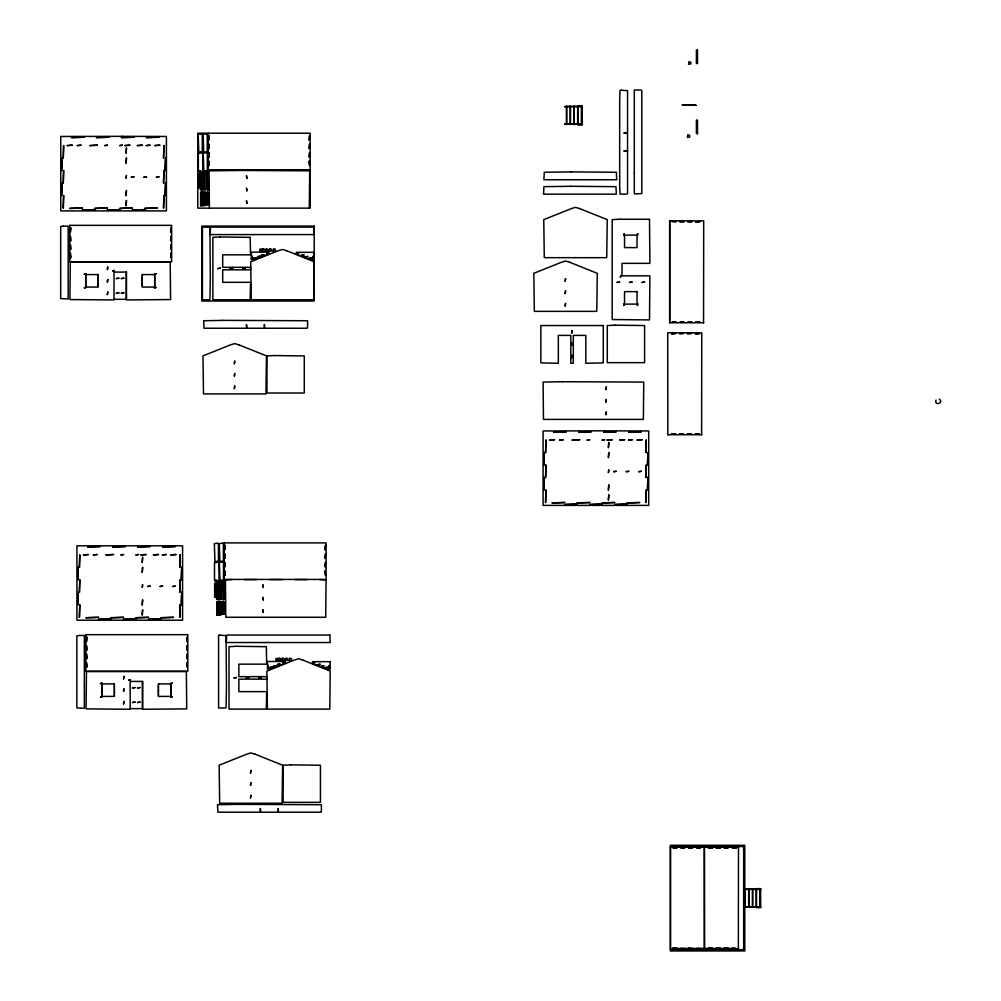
<?xml version="1.0" encoding="UTF-8"?>
<svg xmlns="http://www.w3.org/2000/svg" width="1001" height="1001" viewBox="0 0 1001 1001"><rect width="100%" height="100%" fill="white"/><g stroke="black" fill="none" stroke-linecap="round" stroke-linejoin="round"><path stroke-width="1.5" d="M208.271 133.221L208.271 169.745L310.172 169.745L310.172 208.145L197.785 208.145L197.785 133.221L310.172 133.221L310.172 169.745M209.409 208.145L209.034 170.833L240.628 170.458L309.684 170.833L309.322 208.145M232.044 579.579L225.425 579.954L225.801 617.279L325.713 617.279L326.088 579.954L319.469 579.579M244.532 579.579L257.032 579.579M269.519 579.579L282.007 579.579M294.494 579.579L306.982 579.579M671.796 433.733L675.6 433.733M675.9 221.884L671.959 221.409L676.038 221.509M676.038 322.159L671.959 322.159L675.9 321.784M676.651 848.172L672.697 847.697L676.789 847.797M679.692 433.733L683.633 434.109L679.554 434.109M683.946 322.159L679.854 322.159L683.796 321.784M680.605 948.447L684.697 948.447M683.796 221.884L679.992 221.884M684.546 848.172L680.605 847.797L684.697 847.797M687.587 433.733L691.403 433.733M691.841 322.159L687.75 322.159L691.704 321.784M691.704 221.884L687.75 221.884M692.592 948.447L688.5 948.072M692.454 848.172L688.638 848.172M695.482 433.733L699.436 434.109L695.345 434.109M695.795 321.784L699.599 321.784M696.396 948.447L700.487 948.447M699.436 333.821L695.345 333.821L699.436 333.358M699.599 221.884L695.645 221.884M700.35 848.172L696.396 847.797L700.487 847.797M701.613 434.734L701.751 332.82L667.705 332.82L667.842 434.734M703.553 322.785L703.69 220.883L669.631 220.883L669.631 322.785L703.69 322.785M704.304 949.073L704.304 847.171M708.533 948.072L712.337 948.072M712.337 848.172L708.383 848.172M720.232 848.172L716.291 848.172M672.697 948.447L736.173 948.447L732.081 948.072M736.173 848.172L732.081 847.797L736.173 847.797M738.35 949.073L738.488 847.171L704.441 847.171L704.579 949.073M936.023 400.1C933.77 406.093 944.381 403.24 939.438 399.186M728.278 948.072L724.186 948.072M720.382 948.072L716.291 948.072M676.651 948.072L672.697 948.072M582.132 106.244L564.526 106.619L582.132 106.619L579.892 106.244M582.132 124.111L564.526 124.111L582.132 124.487M679.854 221.509L683.946 221.509M687.75 221.509L691.841 221.509M695.795 221.884L699.737 221.509M85.723 275.838L86.099 274.587M98.211 275.838L97.835 274.587M142.23 275.838L142.605 274.587M154.717 275.838L154.342 274.587M85.723 277.089L85.723 278.341M98.211 277.089L98.211 278.341M142.23 277.089L142.23 278.341M154.717 277.089L154.717 278.341M85.723 279.579L85.723 280.831M98.211 279.579L98.211 280.831M142.23 279.579L142.23 280.831M154.717 279.579L154.717 280.831M85.723 282.082L85.723 283.333M98.211 282.082L98.211 283.333M142.23 282.082L142.23 283.333M154.717 282.082L154.717 283.333M85.723 284.584L85.723 285.823M98.211 284.584L98.211 285.823M142.23 284.584L142.23 285.823M154.717 284.584L154.717 285.823M114.001 299.312L126.251 299.312L126.251 272.084M695.645 322.159L699.737 322.159M671.796 333.821L675.738 333.446L671.646 333.821M679.554 333.446L683.633 333.446L679.692 333.821M687.449 333.446L691.541 333.446L687.587 333.821M671.646 434.109L675.738 434.109M687.449 434.109L691.541 434.109M667.705 434.734L701.751 434.734M221.183 613.788L222.31 601.301C221.484 603.265 224.574 615.753 221.183 614.351M101.877 685.159L102.252 683.908M114.364 685.159L113.989 683.908M158.396 685.159L158.771 683.908M170.883 685.159L170.508 683.908M101.877 686.411L101.877 687.662M114.364 686.411L114.364 687.662M158.396 686.411L158.396 687.662M170.883 686.411L170.883 687.662M101.877 688.901L101.877 690.152M114.364 688.901L114.364 690.152M158.396 688.901L158.396 690.152M170.883 688.901L170.883 690.152M101.877 691.403L101.877 692.654M114.364 691.403L114.364 692.654M158.396 691.403L158.396 692.654M170.883 691.403L170.883 692.654M101.877 693.906L101.877 695.144M114.364 693.906L114.364 695.144M158.396 693.906L158.396 695.144M170.883 693.906L170.883 695.144M130.168 708.633L142.405 708.633L142.405 681.418M671.221 846.17L744.031 846.17L744.031 950.074L671.221 950.074M743.655 846.546L671.596 846.17M670.382 847.171L736.173 847.171M688.5 847.797L692.592 847.797M708.533 848.172L712.474 847.797M716.428 848.172L720.382 847.797M724.186 847.797L728.278 847.797L724.324 848.172M744.031 889.001L760.635 889.001M744.031 889.376L760.635 889.376L758.395 889.001M744.031 906.868L760.635 906.868M744.031 907.244L760.635 907.244M670.382 949.073L738.488 949.073M743.655 949.699L671.596 950.074M570.52 106.619L569.519 106.244M749.023 889.376L748.022 889.001M760.26 889.001L760.26 907.244M759.884 889.001L759.884 906.868M756.143 889.001L756.143 907.244M752.765 889.001L752.765 907.244M752.402 889.001L752.402 907.244M749.023 889.001L749.023 907.244M748.648 889.001L748.648 907.244M745.282 889.001L745.282 907.244M744.907 889.001L744.907 907.244M744.782 889.001L744.782 845.294L670.345 845.294L670.345 950.95L744.782 950.95L744.782 907.244M743.655 846.17L743.655 950.074M694.769 104.755L682.532 104.755M670.52 847.171L670.52 949.073M669.769 220.883L669.769 322.785M581.756 106.244L581.756 124.099M581.381 106.244L581.381 124.099M577.64 106.244L577.64 124.487M574.261 106.244L574.261 124.487M573.886 106.244L573.886 124.487M570.52 106.244L570.52 124.487M570.145 106.244L570.145 124.487M566.779 106.244L566.779 124.487M566.403 106.244L566.403 124.487M69.745 225.35L69.745 261.887L171.646 261.887L171.646 225.35L69.745 225.35M70.37 253.378L70.746 257.632L70.37 253.378M70.37 244.87L70.746 249.124L70.37 244.87M70.37 236.361L70.746 240.615L70.37 236.361M85.898 634.672L85.898 671.208L187.813 671.208L187.813 634.672L85.898 634.672M86.524 662.7L86.899 666.954L86.524 662.7M86.524 654.191L86.899 658.445L86.524 654.191M86.524 645.683L86.899 649.937L86.524 645.683M170.645 253.378L171.021 257.632L170.645 253.378M186.812 662.7L187.187 666.954L186.812 662.7M208.896 161.236L209.272 165.49L208.896 161.236M208.896 152.728L209.272 156.982L208.896 152.728M208.896 144.219L209.272 148.473L208.896 144.219M224.186 542.892L224.186 579.429L326.088 579.429L326.088 542.892L224.186 542.892M224.8 570.92L225.175 575.175L224.8 570.92M224.8 562.412L225.175 566.666L224.8 562.412M224.8 553.903L225.175 558.158L224.8 553.903M246.496 200.801L246.872 203.303L246.496 200.801M246.496 188.313L246.872 190.816L246.496 188.313M246.496 175.826L246.872 178.328L246.496 175.826M262.9 609.934L263.276 612.424L262.9 609.934M262.9 597.447L263.276 599.937L262.9 597.447M262.9 584.947L263.276 587.449L262.9 584.947M309.184 161.236L309.559 165.49L309.184 161.236M325.087 570.92L325.463 575.175L325.087 570.92M634.296 173.198L634.296 193.931L641.791 193.556L641.791 90.403L640.54 90.027L634.296 90.027L634.296 173.198M198.498 174.086L198.473 187.65L199.599 187.65L199.599 174.224L198.498 174.086M200.613 192.305L200.588 205.881L201.714 205.881L201.714 192.455L200.613 192.305M202.127 192.029L202.114 205.593L203.241 205.593L203.241 192.167L202.127 192.029M203.716 192.054L203.704 205.63L204.83 205.63L204.83 192.205L203.716 192.054M206.143 205.03L205.017 205.03L205.518 191.979L206.519 194.469L206.143 205.03M207.97 204.805L206.844 204.805L207.345 191.754L208.346 194.244L207.97 204.805M214.652 583.408L214.639 596.971L215.766 596.971L215.766 583.545L214.652 583.408M216.767 601.626L216.754 615.202L217.88 615.202L217.88 601.776L216.767 601.626M218.293 601.351L218.268 614.914L219.394 614.914L219.394 601.488L218.293 601.351M219.882 601.376L219.857 614.952L220.983 614.952L220.983 601.526L219.882 601.376M224.124 614.126L223.01 614.126L223.511 601.075L224.499 603.565L224.124 614.126M697.522 63.476L696.396 63.476L696.396 50.05L697.522 50.05L697.522 63.476M696.02 105.318L682.407 104.755L696.02 105.318M697.522 133.596L696.396 133.596L696.396 120.17L697.522 120.17L697.522 133.596M238.814 344.819L234.722 343.593L230.63 344.819L202.99 355.881L203.503 393.919L265.941 393.919L266.454 355.881L238.814 344.819M286.524 250.688L282.445 249.462L278.353 250.688L250.7 261.749L251.213 299.787L313.663 299.787L314.039 261.686L286.524 250.688M254.967 754.141L250.888 752.915L246.797 754.153L219.144 765.202L219.657 803.24L282.107 803.24L282.62 765.202L254.967 754.141M302.69 660.009L298.598 658.783L294.507 660.009L266.867 671.07L267.38 709.108L329.817 709.108L330.192 671.02L302.69 660.009M579.592 208.571L575.512 207.345L571.421 208.583L543.768 219.632L544.281 257.67L606.731 257.67L607.244 219.632L579.592 208.571M569.644 262.262L565.552 261.036L561.461 262.262L533.821 273.323L534.334 311.361L596.771 311.361L597.284 273.323L569.644 262.262M268.944 253.916L252.715 260.41L251.964 255.906L251.339 259.659L251.339 252.164L268.944 252.164L268.944 253.291L266.691 253.291L268.944 253.916M285.11 663.238L268.869 669.732L268.118 665.24L267.492 668.981L267.492 661.486L285.11 661.486L285.11 662.612L282.858 662.612L285.11 663.238M697.146 50.425L696.771 62.913L697.146 50.425M689.101 61.899L688.475 64.277L690.853 63.901L690.853 62.275L689.101 61.899M621.308 90.253L620.057 90.253L619.682 100.113L619.682 187.537L620.057 194.156L626.301 194.156L627.552 193.781L627.552 151.314L623.798 150.938L627.552 150.938L627.552 133.458L623.798 133.083L627.552 133.083L627.552 90.628L621.308 90.253M582.132 105.868L578.015 105.868L578.015 124.85L582.132 124.85L582.132 105.868M697.146 120.545L696.771 133.033L697.146 120.545M206.244 133.896L203.115 134.272L203.741 152.139L207.245 151.764L207.245 134.272L206.244 133.896M201.301 133.971L198.173 134.347L198.799 152.202L202.302 151.827L202.302 134.347L201.301 133.971M687.937 135.072L687.312 137.45L689.689 137.074L689.689 135.448L687.937 135.072M209.272 135.711L208.896 139.965L209.272 135.711M309.559 135.711L309.184 139.965L309.559 135.711M122.335 136.336L60.761 136.461L60.761 210.898L166.416 210.898L166.416 136.461L122.335 136.336M83.996 137.212L71.509 137.587L83.996 137.212M109.021 137.212L96.484 137.587L109.021 137.212M133.946 137.212L121.459 137.587L133.946 137.212M158.921 137.212L146.434 137.587L158.921 137.212M309.559 144.219L309.184 148.473L309.559 144.219M72.247 145.208L67.255 145.583L72.247 145.208M80.993 145.208L77.252 145.583L80.993 145.208M97.36 145.208L89.865 145.583L97.36 145.208M107.345 145.208L104.842 145.583L107.345 145.208M122.335 145.208L119.832 145.583L122.335 145.208M129.83 145.208L124.825 145.583L129.83 145.208M142.317 145.208L137.325 145.583L142.317 145.208M150 145.208L146.246 145.583L150 145.208M159.797 145.208L154.805 145.583L159.797 145.208M63.639 145.583L63.263 158.07L63.639 145.583M163.914 145.583L163.551 158.07L163.914 145.583M126.451 148.085L126.076 153.078L126.451 148.085M202.84 152.565C191.566 152.703 206.244 153.003 198.348 153.316L198.348 170.796C206.244 171.096 191.566 171.409 202.84 171.546L202.84 152.565M206.331 152.665L203.216 153.04L203.841 170.908L207.332 170.533L207.332 153.04L206.331 152.665M309.559 152.728L309.184 156.982L309.559 152.728M62.012 158.07L61.637 170.558L62.012 158.07M126.451 158.07L126.076 163.063L126.451 158.07M165.54 158.07L165.165 170.483L165.54 158.07M63.639 170.558L63.263 183.045L63.639 170.558M163.914 170.558L163.551 183.045L163.914 170.558M204.129 171.784L203.378 172.159L203.754 190.015L204.504 189.639L204.129 171.784M206.406 171.747L204.905 172.122L204.905 189.614L205.655 189.99L206.782 189.614L206.406 171.747M570.883 171.897L544.281 172.26L543.906 179.755L616.716 179.755L616.341 172.26L570.883 171.897M200.788 171.934L200.037 172.31L200.413 190.165L201.163 189.802L200.788 171.934M202.502 171.997L201.752 172.372L202.127 190.228L202.878 189.852L202.502 171.997M208.12 171.934L207.37 172.31L207.745 190.177L208.496 189.802L208.12 171.934M126.451 175.563L126.076 178.053L126.451 175.563M199.224 176.038L198.849 177.29L199.224 176.038M133.946 176.802L131.444 177.177L133.946 176.802M146.434 176.802L143.944 177.177L146.434 176.802M158.921 176.802L156.431 177.177L158.921 176.802M199.224 178.541L198.849 179.78L199.224 178.541M199.224 181.031L198.849 182.282L199.224 181.031M165.54 182.895L165.165 195.533L165.54 182.895M62.012 183.045L61.637 195.533L62.012 183.045M199.224 183.533L198.849 184.785L199.224 183.533M199.224 186.023L198.849 187.275L199.224 186.023M570.67 186.286L543.906 186.661L543.53 194.156L616.341 194.156L615.965 186.661L570.67 186.286M126.451 190.54L126.076 195.533L126.451 190.54M202.865 193.981L202.49 195.233L202.865 193.981M204.454 194.006L204.079 195.258L204.454 194.006M201.339 194.257L200.963 195.508L201.339 194.257M63.639 195.533L63.263 208.033L63.639 195.533M163.914 195.533L163.551 208.033L163.914 195.533M202.865 196.484L202.49 197.723L202.865 196.484M204.454 196.509L204.079 197.76L204.454 196.509M201.339 196.759L200.963 198.01L201.339 196.759M202.865 198.974L202.49 200.225L202.865 198.974M204.454 199.011L204.079 200.25L204.454 199.011M201.339 199.262L200.963 200.5L201.339 199.262M126.451 200.538L126.076 205.53L126.451 200.538M202.865 201.476L202.49 202.728L202.865 201.476M204.454 201.501L204.079 202.753L204.454 201.501M201.339 201.752L200.963 203.003L201.339 201.752M202.865 203.966L202.49 205.218L202.865 203.966M204.454 204.004L204.079 205.255L204.454 204.004M201.339 204.254L200.963 205.505L201.339 204.254M82.37 208.033L69.882 208.408L82.37 208.033M107.345 208.033L94.857 208.408L107.345 208.033M132.32 208.033L119.832 208.408L132.32 208.033M157.307 208.033L144.807 208.408L157.307 208.033M94.857 209.647L82.37 210.022L94.857 209.647M119.832 209.647L107.345 210.022L119.832 209.647M144.807 209.647L132.32 210.022L144.807 209.647M619.544 219.257L612.199 219.632L612.199 319.544L649.511 319.92L649.887 275.838L622.034 275.838L622.034 263.351L649.887 263.351L649.511 219.257L619.544 219.257M314.214 226.088L201.814 226.088L201.814 301.026L314.214 301.026L314.214 226.088M63.188 226.151L60.686 226.526L60.686 298.586L68.181 298.961L68.181 226.151L63.188 226.151M203.678 226.989L202.427 226.989L202.427 299.799L208.671 299.799L209.922 299.424L210.298 278.941L209.922 227.365L203.678 226.989M313.651 227.089L210.498 227.089L210.122 234.584L314.026 234.584L313.651 227.089M70.746 227.853L70.37 232.107L70.746 227.853M171.021 227.853L170.645 232.107L171.021 227.853M624.161 233.746L623.786 235.373L624.161 233.746M637.775 233.746L637.399 235.373L637.775 233.746M637.024 235.122L624.536 235.122L624.536 247.61L637.024 247.61L637.024 235.122M171.021 236.361L170.645 240.615L171.021 236.361M220.22 236.974L212.863 237.35L212.863 299.787L250.175 299.787L250.55 282.307L222.697 282.307L222.697 269.82L250.55 269.82L250.55 267.317L222.697 267.317L222.697 254.83L250.55 254.83L250.175 237.35L220.22 236.974M171.021 244.87L170.645 249.124L171.021 244.87M262.863 248.924L262.249 251.289L264.614 250.913L264.614 249.299L262.863 248.924M266.329 248.911L265.703 251.289L268.068 250.913L268.068 249.287L266.329 248.911M269.957 248.974L269.332 251.339L271.696 250.963L271.696 249.337L269.957 248.974M273.636 248.949L273.023 251.326L275.388 250.951L275.388 249.324L273.636 248.949M261.486 249.236L259.734 249.236L259.734 250.863L261.486 250.863L261.486 249.236M313.976 252.327L296.359 252.327L296.359 253.453L298.611 253.453L296.359 254.079L312.6 260.573L312.975 256.081L313.976 259.822L313.976 252.327M263.826 254.792L261.324 255.167L263.826 254.792M303.979 254.955L301.489 255.33L303.979 254.955M260.072 256.281L257.582 256.656L260.072 256.281M307.732 256.456L305.23 256.832L307.732 256.456M256.331 257.783L253.829 258.158L256.331 257.783M311.474 257.958L308.971 258.333L311.474 257.958M253.578 258.533L253.203 259.284L253.578 258.533M312.099 258.708L311.724 259.447L312.099 258.708M170.208 262.249L70.295 262.249L69.92 299.562L114.001 299.937L114.001 272.084L126.489 272.084L126.489 299.937L170.583 299.562L170.208 262.249M107.758 267.092L107.382 269.594L107.758 267.092M220.345 268.193L217.855 268.568L220.345 268.193M232.695 268.193L230.192 268.568L232.695 268.193M245.182 268.193L242.68 268.568L245.182 268.193M114.252 270.47L112.638 270.846L114.252 270.47M85.973 273.836L84.347 274.211L85.973 273.836M156.093 273.836L154.467 274.211L156.093 273.836M98.211 274.587L85.723 274.587L85.723 287.074L98.211 287.074L98.211 274.587M154.717 274.587L142.23 274.587L142.23 287.074L154.717 287.074L154.717 274.587M620.783 275.588L620.407 277.202L620.783 275.588M118.881 278.215L116.379 278.578L118.881 278.215M123.874 278.215L121.371 278.578L123.874 278.215M565.552 278.641L565.177 281.143L565.552 278.641M107.758 279.579L107.382 282.082L107.758 279.579M619.544 282.082L617.041 282.457L619.544 282.082M632.031 282.082L629.529 282.457L632.031 282.082M644.519 282.082L642.029 282.457L644.519 282.082M85.973 287.45L84.347 287.825L85.973 287.45M156.093 287.45L154.467 287.825L156.093 287.45M565.552 291.003L565.177 293.506L565.552 291.003M637.024 291.629L624.536 291.629L624.536 304.116L637.024 304.116L637.024 291.629M107.758 292.079L107.382 294.569L107.758 292.079M118.881 292.818L116.379 293.193L118.881 292.818M123.874 292.818L121.371 293.193L123.874 292.818M565.552 303.491L565.177 305.993L565.552 303.491M624.161 303.866L623.786 305.493L624.161 303.866M637.775 303.866L637.399 305.493L637.775 303.866M222.773 320.37L203.666 320.745L204.041 328.24L246.509 328.24L246.509 324.499L246.884 328.24L264.364 328.24L264.364 324.499L264.739 328.24L307.194 328.24L307.57 326.989L307.57 320.745L222.773 320.37M614.777 325.175L607.282 325.55L607.282 362.65L644.594 362.65L644.594 325.55L614.777 325.175M603.29 325.55L540.853 325.55L540.853 362.875L558.333 363.25L558.333 335.398L570.82 335.398L570.82 363.25L573.323 363.25L573.323 335.398L585.81 335.398L585.81 363.25L603.29 362.875L603.29 325.55M572.072 330.555L571.696 333.045L572.072 330.555M572.072 342.893L571.696 345.383L572.072 342.893M572.072 355.38L571.696 357.883L572.072 355.38M274.462 355.555L266.967 355.931L266.967 393.018L304.279 393.018L304.279 355.931L274.462 355.555M234.722 361.198L234.347 363.701L234.722 361.198M234.722 373.561L234.347 376.063L234.722 373.561M562.199 381.719L543.093 382.094L543.455 419.406L643.368 419.406L643.743 382.094L562.199 381.719M234.722 386.061L234.347 388.551L234.722 386.061M606.281 387.087L605.905 389.589L606.281 387.087M606.281 399.574L605.905 402.077L606.281 399.574M606.281 412.074L605.905 414.564L606.281 412.074M604.654 430.83L543.093 430.956L543.093 505.392L648.736 505.392L648.736 430.956L604.654 430.83M566.316 431.706L553.828 432.082L566.316 431.706M591.353 431.706L578.803 432.082L591.353 431.706M616.266 431.706L603.778 432.082L616.266 431.706M641.253 431.706L628.766 432.082L641.253 431.706M554.579 439.702L549.587 440.077L554.579 439.702M563.313 439.702L559.572 440.077L563.313 439.702M579.679 439.702L572.184 440.077L579.679 439.702M589.664 439.702L587.174 440.077L589.664 439.702M604.654 439.702L602.164 440.077L604.654 439.702M612.149 439.702L607.157 440.077L612.149 439.702M624.637 439.702L619.644 440.077L624.637 439.702M632.319 439.702L628.578 440.077L632.319 439.702M642.116 439.702L637.124 440.077L642.116 439.702M545.958 440.077L545.583 452.565L545.958 440.077M646.246 440.077L645.87 452.565L646.246 440.077M608.783 442.567L608.408 447.572L608.783 442.567M544.331 452.565L543.956 465.052L544.331 452.565M608.783 452.565L608.408 457.557L608.783 452.565M647.872 452.565L647.497 464.977L647.872 452.565M545.958 465.052L545.583 477.54L545.958 465.052M646.246 465.052L645.87 477.54L646.246 465.052M608.783 470.045L608.408 472.547L608.783 470.045M616.266 471.296L613.776 471.671L616.266 471.296M628.766 471.296L626.263 471.671L628.766 471.296M641.253 471.296L638.751 471.671L641.253 471.296M647.872 477.389L647.497 490.027L647.872 477.389M544.331 477.54L543.956 490.027L544.331 477.54M608.783 485.035L608.408 490.027L608.783 485.035M545.958 490.027L545.583 502.515L545.958 490.027M646.246 490.027L645.87 502.515L646.246 490.027M608.783 495.02L608.408 500.025L608.783 495.02M564.689 502.515L552.202 502.89L564.689 502.515M589.664 502.515L577.177 502.89L589.664 502.515M614.652 502.515L602.164 502.89L614.652 502.515M639.626 502.515L627.139 502.89L639.626 502.515M577.177 504.141L564.689 504.517L577.177 504.141M602.164 504.141L589.664 504.517L602.164 504.141M627.139 504.141L614.652 504.517L627.139 504.141M217.455 543.293L214.339 543.668L214.965 561.523L218.456 561.161L218.456 543.668L217.455 543.293M222.397 543.23L219.282 543.593L219.907 561.461L223.398 561.086L223.398 543.593L222.397 543.23M325.463 545.395L325.087 549.649L325.463 545.395M225.175 545.395L224.8 549.649L225.175 545.395M120.633 545.795L76.927 545.795L76.927 620.22L182.582 620.22L182.582 545.795L120.633 545.795M100.15 546.533L87.663 546.909L100.15 546.533M125.188 546.533L112.638 546.909L125.188 546.533M150.112 546.533L137.612 546.909L150.112 546.533M175.087 546.533L162.6 546.909L175.087 546.533M325.463 553.903L325.087 558.158L325.463 553.903M88.413 554.529L83.421 554.904L88.413 554.529M97.16 554.529L93.406 554.904L97.16 554.529M113.513 554.529L106.018 554.904L113.513 554.529M123.511 554.529L121.008 554.904L123.511 554.529M138.488 554.529L135.998 554.904L138.488 554.529M145.983 554.529L140.991 554.904L145.983 554.529M158.471 554.529L153.478 554.904L158.471 554.529M166.153 554.529L162.412 554.904L166.153 554.529M175.963 554.529L170.958 554.904L175.963 554.529M79.792 554.904L79.417 567.392L79.792 554.904M180.08 554.904L179.705 567.392L180.08 554.904M142.617 557.407L142.242 562.399L142.617 557.407M219.006 561.886C207.72 562.024 222.41 562.324 214.502 562.637L214.502 580.117C222.41 580.43 207.72 580.73 219.006 580.868L219.006 561.886M222.497 561.999L219.369 562.362L219.995 580.23L223.498 579.854L223.498 562.362L222.497 561.999M325.463 562.412L325.087 566.666L325.463 562.412M78.166 567.392L77.803 579.879L78.166 567.392M142.617 567.392L142.242 572.397L142.617 567.392M181.707 567.392L181.331 579.804L181.707 567.392M79.792 579.879L79.417 592.367L79.792 579.879M180.08 579.879L179.705 592.367L180.08 579.879M216.954 581.256L216.203 581.631L216.579 599.499L217.317 599.124L216.954 581.256M220.295 581.106L219.544 581.481L219.92 599.336L220.67 598.961L220.295 581.106M222.56 581.08L221.058 581.456L221.058 598.936L221.809 599.311L222.935 598.936L222.56 581.08M224.274 581.268L223.536 581.631L223.911 599.499L224.649 599.124L224.274 581.268M218.656 581.318L217.905 581.694L218.281 599.549L219.031 599.174L218.656 581.318M142.617 584.884L142.242 587.374L142.617 584.884M215.39 585.36L215.015 586.611L215.39 585.36M150.112 586.123L147.61 586.498L150.112 586.123M162.6 586.123L160.097 586.498L162.6 586.123M175.087 586.123L172.585 586.498L175.087 586.123M215.39 587.862L215.015 589.114L215.39 587.862M215.39 590.352L215.015 591.604L215.39 590.352M181.707 592.217L181.331 604.867L181.707 592.217M78.166 592.367L77.803 604.867L78.166 592.367M215.39 592.855L215.015 594.106L215.39 592.855M215.39 595.357L215.015 596.596L215.39 595.357M142.617 599.862L142.242 604.867L142.617 599.862M219.019 603.303L218.643 604.554L219.019 603.303M220.608 603.328L220.233 604.579L220.608 603.328M217.505 603.578L217.129 604.829L217.505 603.578M79.792 604.867L79.417 617.354L79.792 604.867M180.08 604.867L179.705 617.354L180.08 604.867M219.019 605.805L218.643 607.044L219.019 605.805M220.608 605.83L220.233 607.081L220.608 605.83M217.505 606.08L217.129 607.332L217.505 606.08M219.019 608.295L218.643 609.546L219.019 608.295M220.608 608.333L220.233 609.584L220.608 608.333M217.505 608.583L217.129 609.822L217.505 608.583M142.617 609.859L142.242 614.852L142.617 609.859M219.019 610.798L218.643 612.049L219.019 610.798M220.608 610.823L220.233 612.074L220.608 610.823M217.505 611.073L217.129 612.324L217.505 611.073M219.019 613.3L218.643 614.539L219.019 613.3M220.608 613.325L220.233 614.576L220.608 613.325M217.505 613.575L217.129 614.827L217.505 613.575M98.523 617.354L86.036 617.73L98.523 617.354M123.511 617.354L111.011 617.73L123.511 617.354M148.486 617.354L135.998 617.73L148.486 617.354M173.461 617.354L160.973 617.73L173.461 617.354M111.011 618.968L98.523 619.344L111.011 618.968M135.998 618.968L123.511 619.344L135.998 618.968M160.973 618.968L148.486 619.344L160.973 618.968M329.817 635.034L226.651 635.034L226.289 642.529L330.192 642.529L329.817 635.034M219.832 635.185L218.581 635.185L218.581 707.995L224.825 707.995L226.076 707.619L226.451 687.149L226.076 635.56L219.832 635.185M79.342 635.472L76.852 635.848L76.852 707.907L84.347 708.283L84.347 635.472L79.342 635.472M86.899 637.174L86.524 641.428L86.899 637.174M187.187 637.174L186.812 641.428L187.187 637.174M187.187 645.683L186.812 649.937L187.187 645.683M236.386 646.296L229.016 646.671L229.016 709.108L266.329 709.108L266.704 691.628L238.864 691.628L238.864 679.141L266.704 679.141L266.704 676.638L238.864 676.638L238.864 664.151L266.704 664.151L266.329 646.671L236.386 646.296M187.187 654.191L186.812 658.445L187.187 654.191M279.029 658.245L278.403 660.61L280.781 660.235L280.781 658.62L279.029 658.245M282.482 658.233L281.857 660.61L284.234 660.235L284.234 658.608L282.482 658.233M286.111 658.295L285.485 660.66L287.863 660.285L287.863 658.671L286.111 658.295M289.802 658.283L289.176 660.647L291.554 660.272L291.554 658.658L289.802 658.283M277.652 658.558L275.901 658.558L275.901 660.185L277.652 660.185L277.652 658.558M330.13 661.661L312.525 661.661L312.525 662.775L314.777 662.775L312.525 663.4L328.753 669.894L329.129 665.402L330.13 669.143L330.13 661.661M279.98 664.113L277.49 664.489L279.98 664.113M320.145 664.276L317.642 664.651L320.145 664.276M276.238 665.602L273.736 665.978L276.238 665.602M323.886 665.778L321.396 666.153L323.886 665.778M272.485 667.104L269.995 667.479L272.485 667.104M327.64 667.279L325.137 667.654L327.64 667.279M269.744 667.855L269.369 668.605L269.744 667.855M328.253 668.03L327.89 668.781L328.253 668.03M186.361 671.571L86.461 671.571L86.086 708.883L130.168 709.259L130.168 681.418L142.655 681.418L142.655 709.259L186.737 708.883L186.361 671.571M123.924 676.413L123.548 678.916L123.924 676.413M236.511 677.514L234.009 677.89L236.511 677.514M248.849 677.514L246.359 677.89L248.849 677.514M261.336 677.514L258.846 677.89L261.336 677.514M130.418 679.792L128.791 680.167L130.418 679.792M102.127 683.157L100.5 683.533L102.127 683.157M172.26 683.157L170.633 683.533L172.26 683.157M114.364 683.908L101.877 683.908L101.877 696.396L114.364 696.396L114.364 683.908M170.883 683.908L158.396 683.908L158.396 696.396L170.883 696.396L170.883 683.908M135.035 687.537L132.545 687.912L135.035 687.537M140.027 687.537L137.537 687.912L140.027 687.537M123.924 688.901L123.548 691.403L123.924 688.901M102.127 696.771L100.5 697.146L102.127 696.771M172.26 696.771L170.633 697.146L172.26 696.771M123.924 701.401L123.548 703.891L123.924 701.401M135.035 702.139L132.545 702.514L135.035 702.139M140.027 702.139L137.537 702.514L140.027 702.139M290.615 764.877L283.12 765.252L283.12 802.352L320.445 802.352L320.445 765.252L290.615 764.877M250.888 770.52L250.513 773.022L250.888 770.52M250.888 782.895L250.513 785.385L250.888 782.895M250.888 795.382L250.513 797.872L250.888 795.382M236.599 804.341L217.492 804.716L217.868 812.211L260.323 812.211L260.323 808.47L260.698 812.211L278.19 812.211L278.19 808.47L278.566 812.211L321.021 812.211L321.396 810.96L321.396 804.716L236.599 804.341M760.635 888.625L756.518 888.625L756.518 907.607L760.635 907.607L760.635 888.625"/></g></svg>
